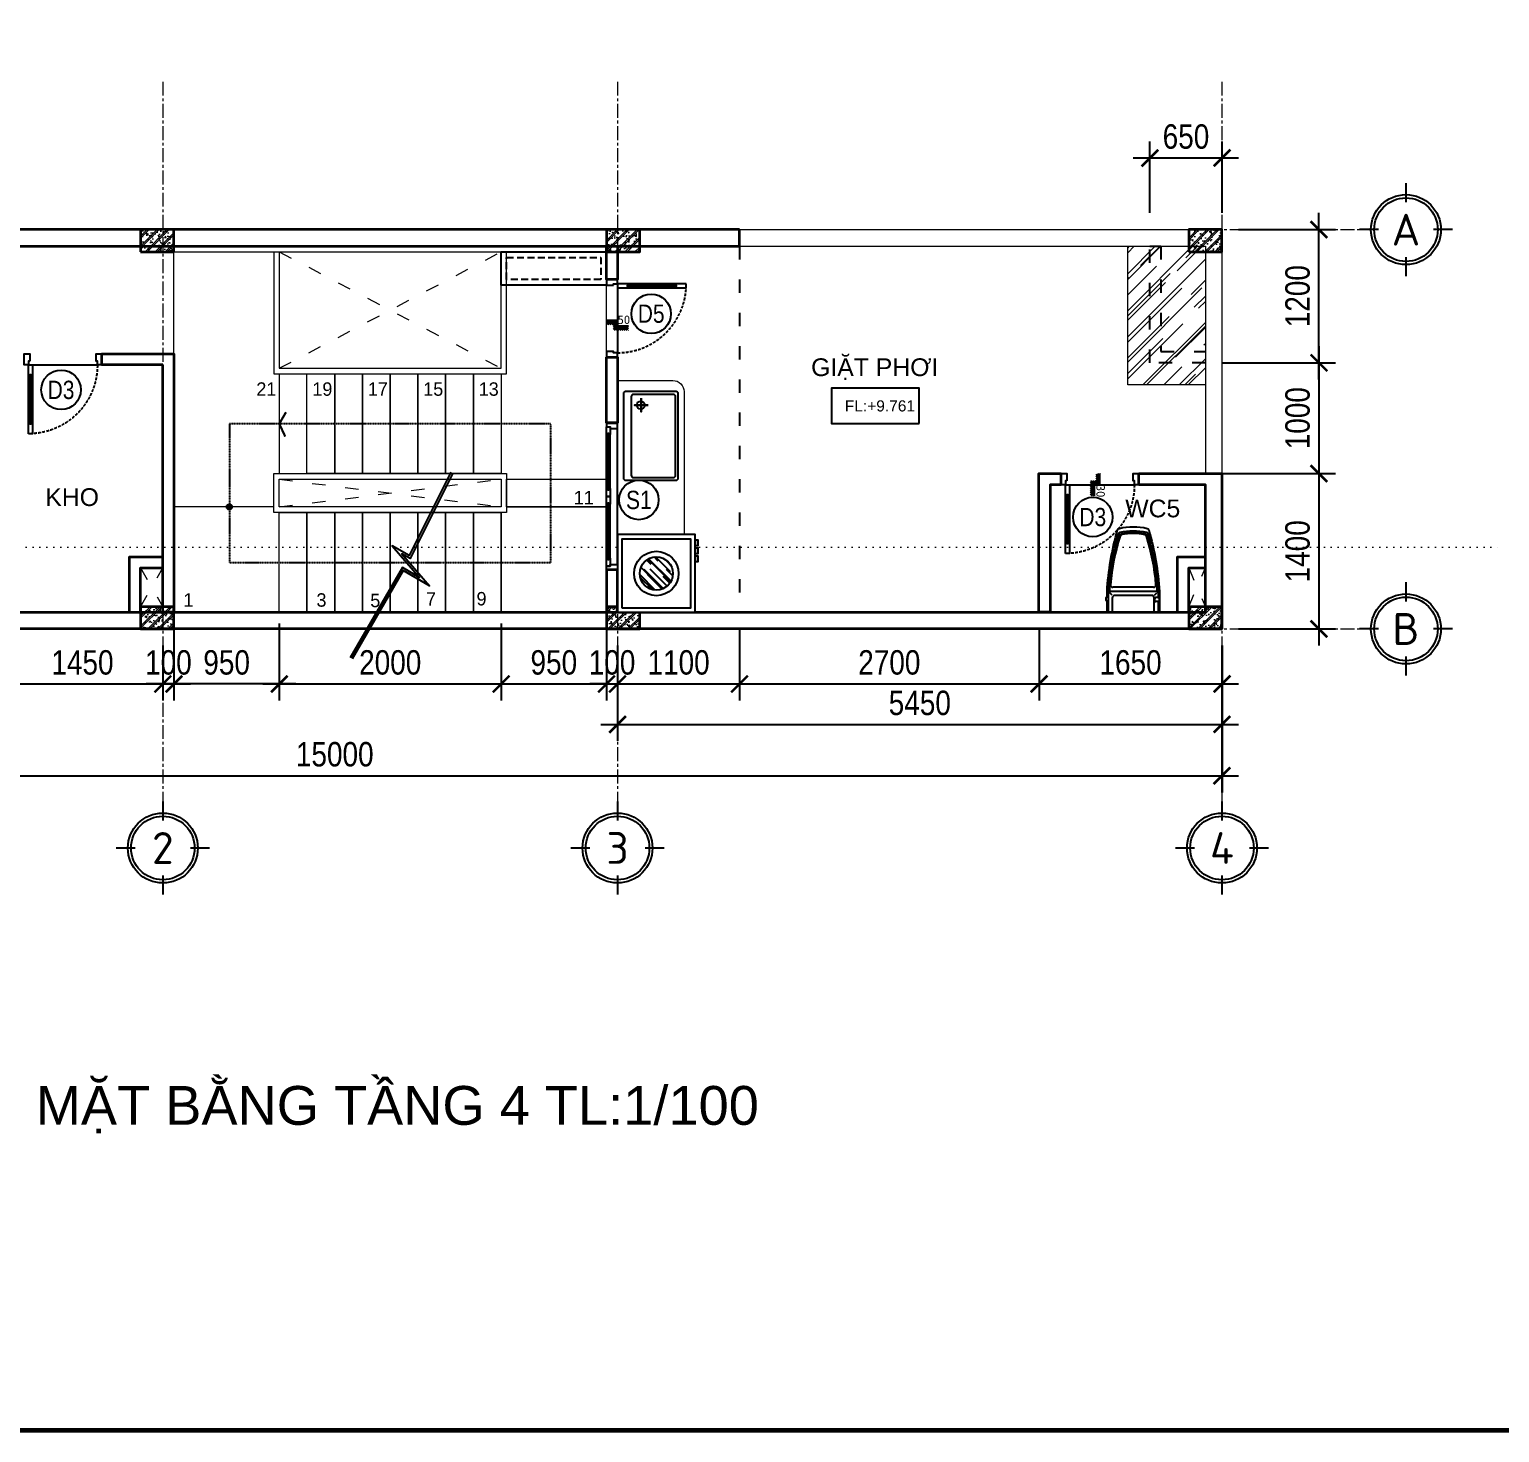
# Model space of a CAD drawing. Header units: inches. Extents: x 236662 to 497023, y -248575 to 81795.
# Drawn here: x 296492 to 309748, y -52909 to -40259 of the extents above; entities that cross this region are included whole.
import ezdxf
from ezdxf.enums import TextEntityAlignment as Align

# ---------------------------------------------------------------- set-up
doc = ezdxf.new("R2010")
doc.units = ezdxf.units.IN
doc.header["$LTSCALE"] = 10
doc.header["$MEASUREMENT"] = 0
doc.set_wipeout_variables(frame=1)
for name, pattern in [('ACAD_ISO03W100', [30, 12, -18]), ('CENTER', [2, 1.25, -0.25, 0.25, -0.25]), ('CENTER2', [1.125, 0.75, -0.125, 0.125, -0.125]), ('DASHED2', [0.375, 0.25, -0.125]), ('DOT2', [0.125, 0, -0.125]), ('HIDDEN', [0.375, 0.25, -0.125])]:
    doc.linetypes.add(name, pattern=pattern)
for name, color, linetype in [('01. HP_TEXT', 9, 'Continuous'), ('04. HP_CUA', 153, 'Continuous'), ('07. HP_KY HIEU', 43, 'Continuous'), ('08. HP_DIM', 118, 'Continuous'), ('10. HP_VAT DUNG 1', 144, 'Continuous'), ('12. HP_NET KHUAT', 25, 'ACAD_ISO03W100'), ('TEXT', 2, 'Continuous'), ('truc', 2, 'CENTER2')]:
    doc.layers.add(name, color=color, linetype=linetype)
for name, color, linetype, lineweight in [('02. HP_BE TONG', 1, 'Continuous', 35), ('03. HP_TUONG', 2, 'Continuous', 35), ('05. HP_TRUC', 251, 'CENTER', 5), ('06. HP_THAY 1', 134, 'Continuous', 15), ('06. HP_THAY 2', 147, 'Continuous', 13), ('09_HP_HATCH', 8, 'Continuous', 5), ('14. HP_OPENING', 250, 'ACAD_ISO03W100', 5), ('GHICHU', 7, 'Continuous', 9), ('N KHUAT', 8, 'Continuous', 5), ('net-025', 3, 'Continuous', 25)]:
    doc.layers.add(name, color=color, linetype=linetype, lineweight=lineweight)
doc.styles.add('AVO', font='VAVOB.TTF')
doc.styles.add('BAOANNOTE', font='arial.ttf', dxfattribs={"width": 0.8})
doc.styles.add('ISOCP50', font='isocpeur.ttf')
doc.styles.get("Standard").update_dxf_attribs({"font": 'arial.ttf'})
doc.styles.add('Tahoma', font='tahoma.ttf')
doc.styles.add('TEXT (none)', font='arial.ttf')
doc.styles.add('text2', font='VHELVCN.TTF')
doc.styles.add('TEXTS', font='VHELVCN.TTF')
doc.styles.add('TITLE', font='VHELVCN.TTF')
doc.dimstyles.new('AL-100', dxfattribs={"dimtxt": 220, "dimasz": 150, "dimexe": 150, "dimexo": 150, "dimgap": 80, "dimtad": 1, "dimdec": 0, "dimzin": 9, "dimtxsty": 'text2', "dimblk": 'ARCHTICK', "dimcen": 1, "dimdle": 150, "dimclrd": 256, "dimclre": 256, "dimclrt": 7, "dimadec": 0, "dimazin": 0, "dimtfac": 1, "dimtdec": 0, "dimtix": 1, "dimtmove": 2, "dimatfit": 3, "dimldrblk": 'ARCHTICK', "dimfxl": 1, "dimtolj": 1, "dimtzin": 0, "dimlwd": -1, "dimlwe": -1, "dimarcsym": 0})

# ---------------------------------------------------------------- blocks, each defined once
blk = doc.blocks.new('_ArchTick')
at = {"color": 0, "linetype": 'ByBlock', "const_width": 0.15}
blk.add_lwpolyline([(-0.5, -0.5), (0.5, 0.5)], dxfattribs=at)
blk = doc.blocks.new('*D129')
at = {"layer": '08. HP_DIM', "transparency": 16777216}
for p, q in [((301795, -45814), (301795, -46674)), ((307245, -45814), (307245, -46674)), ((301645, -46524), (307395, -46524))]:
    blk.add_line(p, q, dxfattribs=at)
at = {"layer": 'Defpoints', "color": 0, "transparency": 16777216}
for p in [(301795, -45664), (307245, -45664), (307245, -46524)]:
    blk.add_point(p, dxfattribs=at)
at = {"layer": '08. HP_DIM', "transparency": 16777216, "xscale": 150, "yscale": 150, "zscale": 150, "rotation": 180}
blk.add_blockref('_ArchTick', (301795, -46524), dxfattribs=at)
at = {"layer": '08. HP_DIM', "transparency": 16777216, "xscale": 150, "yscale": 150, "zscale": 150}
blk.add_blockref('_ArchTick', (307245, -46524), dxfattribs=at)
at = {"layer": '08. HP_DIM', "color": 7, "transparency": 16777216, "insert": (304520, -46332), "char_height": 220, "attachment_point": 5, "style": 'text2'}
blk.add_mtext('\\A1;5450', dxfattribs=at)
blk = doc.blocks.new('*D130')
at = {"layer": '08. HP_DIM', "transparency": 16777216}
for p, q in [((308119, -44114), (308119, -45814)), ((307395, -44264), (308269, -44264)), ((307395, -45664), (308269, -45664))]:
    blk.add_line(p, q, dxfattribs=at)
at = {"layer": 'Defpoints', "color": 0, "transparency": 16777216}
for p in [(307245, -44264), (307245, -45664), (308119, -45664)]:
    blk.add_point(p, dxfattribs=at)
at = {"layer": '08. HP_DIM', "transparency": 16777216, "xscale": 150, "yscale": 150, "zscale": 150}
for p, rotation in [((308119, -44264), 90), ((308119, -45664), 270)]:
    blk.add_blockref('_ArchTick', p, dxfattribs=dict(at, rotation=rotation))
at = {"layer": '08. HP_DIM', "color": 7, "transparency": 16777216, "insert": (307927, -44964), "char_height": 220, "attachment_point": 5, "rotation": 90, "style": 'text2'}
blk.add_mtext('\\A1;1400', dxfattribs=at)
blk = doc.blocks.new('*D132')
at = {"layer": '08. HP_DIM', "transparency": 16777216}
for p, q in [((292245, -45814), (292245, -47137)), ((307245, -45814), (307245, -47137)), ((292095, -46987), (307395, -46987))]:
    blk.add_line(p, q, dxfattribs=at)
at = {"layer": 'Defpoints', "color": 0, "transparency": 16777216}
for p in [(292245, -45664), (307245, -45664), (307245, -46987)]:
    blk.add_point(p, dxfattribs=at)
at = {"layer": '08. HP_DIM', "transparency": 16777216, "xscale": 150, "yscale": 150, "zscale": 150, "rotation": 180}
blk.add_blockref('_ArchTick', (292245, -46987), dxfattribs=at)
at = {"layer": '08. HP_DIM', "transparency": 16777216, "xscale": 150, "yscale": 150, "zscale": 150}
blk.add_blockref('_ArchTick', (307245, -46987), dxfattribs=at)
at = {"layer": '08. HP_DIM', "color": 7, "transparency": 16777216, "insert": (299245, -46795), "char_height": 220, "attachment_point": 5, "style": 'text2'}
blk.add_mtext('\\A1;15000', dxfattribs=at)
blk = doc.blocks.new('*D142')
at = {"layer": '08. HP_DIM', "transparency": 16777216}
for p, q in [((296245, -45664), (296245, -46310)), ((297695, -45814), (297695, -46310)), ((296095, -46160), (297845, -46160))]:
    blk.add_line(p, q, dxfattribs=at)
at = {"layer": 'Defpoints', "color": 0, "transparency": 16777216}
for p in [(296245, -45514), (297695, -45664), (297695, -46160)]:
    blk.add_point(p, dxfattribs=at)
at = {"layer": '08. HP_DIM', "transparency": 16777216, "xscale": 150, "yscale": 150, "zscale": 150, "rotation": 180}
blk.add_blockref('_ArchTick', (296245, -46160), dxfattribs=at)
at = {"layer": '08. HP_DIM', "transparency": 16777216, "xscale": 150, "yscale": 150, "zscale": 150}
blk.add_blockref('_ArchTick', (297695, -46160), dxfattribs=at)
at = {"layer": '08. HP_DIM', "color": 7, "transparency": 16777216, "insert": (296970, -45967), "char_height": 220, "attachment_point": 5, "style": 'text2'}
blk.add_mtext('\\A1;1450', dxfattribs=at)
blk = doc.blocks.new('*D143')
at = {"layer": '08. HP_DIM', "transparency": 16777216}
for p, q in [((297695, -45814), (297695, -46310)), ((297795, -45814), (297795, -46310)), ((297695, -46160), (297545, -46160)), ((297695, -46160), (297795, -46160)), ((297795, -46160), (297945, -46160))]:
    blk.add_line(p, q, dxfattribs=at)
at = {"layer": 'Defpoints', "color": 0, "transparency": 16777216}
for p in [(297695, -45664), (297795, -45664), (297795, -46160)]:
    blk.add_point(p, dxfattribs=at)
at = {"layer": '08. HP_DIM', "transparency": 16777216, "xscale": 150, "yscale": 150, "zscale": 150}
blk.add_blockref('_ArchTick', (297695, -46160), dxfattribs=at)
at = {"layer": '08. HP_DIM', "transparency": 16777216, "xscale": 150, "yscale": 150, "zscale": 150, "rotation": 180}
blk.add_blockref('_ArchTick', (297795, -46160), dxfattribs=at)
at = {"layer": '08. HP_DIM', "color": 7, "transparency": 16777216, "insert": (297745, -45967), "char_height": 220, "attachment_point": 5, "style": 'text2'}
blk.add_mtext('\\A1;100', dxfattribs=at)
blk = doc.blocks.new('*D144')
at = {"layer": '08. HP_DIM', "transparency": 16777216}
for p, q in [((302895, -45664), (302895, -46310)), ((301795, -45814), (301795, -46310)), ((301645, -46160), (303045, -46160))]:
    blk.add_line(p, q, dxfattribs=at)
at = {"layer": 'Defpoints', "color": 0, "transparency": 16777216}
for p in [(302895, -45514), (301795, -45664), (302895, -46160)]:
    blk.add_point(p, dxfattribs=at)
at = {"layer": '08. HP_DIM', "transparency": 16777216, "xscale": 150, "yscale": 150, "zscale": 150, "rotation": 180}
blk.add_blockref('_ArchTick', (301795, -46160), dxfattribs=at)
at = {"layer": '08. HP_DIM', "transparency": 16777216, "xscale": 150, "yscale": 150, "zscale": 150}
blk.add_blockref('_ArchTick', (302895, -46160), dxfattribs=at)
at = {"layer": '08. HP_DIM', "color": 7, "transparency": 16777216, "insert": (302345, -45967), "char_height": 220, "attachment_point": 5, "style": 'text2'}
blk.add_mtext('\\A1;1100', dxfattribs=at)
blk = doc.blocks.new('*D145')
at = {"layer": '08. HP_DIM', "transparency": 16777216}
for p, q in [((305595, -45664), (305595, -46310)), ((307245, -45814), (307245, -46310)), ((305445, -46160), (307395, -46160))]:
    blk.add_line(p, q, dxfattribs=at)
at = {"layer": 'Defpoints', "color": 0, "transparency": 16777216}
for p in [(305595, -45514), (307245, -45664), (307245, -46160)]:
    blk.add_point(p, dxfattribs=at)
at = {"layer": '08. HP_DIM', "transparency": 16777216, "xscale": 150, "yscale": 150, "zscale": 150, "rotation": 180}
blk.add_blockref('_ArchTick', (305595, -46160), dxfattribs=at)
at = {"layer": '08. HP_DIM', "transparency": 16777216, "xscale": 150, "yscale": 150, "zscale": 150}
blk.add_blockref('_ArchTick', (307245, -46160), dxfattribs=at)
at = {"layer": '08. HP_DIM', "color": 7, "transparency": 16777216, "insert": (306420, -45967), "char_height": 220, "attachment_point": 5, "style": 'text2'}
blk.add_mtext('\\A1;1650', dxfattribs=at)
blk = doc.blocks.new('*D131')
at = {"layer": '08. HP_DIM', "transparency": 16777216}
for p, q in [((308119, -43414), (308119, -41914)), ((307395, -42064), (308269, -42064)), ((307245, -43264), (308269, -43264))]:
    blk.add_line(p, q, dxfattribs=at)
at = {"layer": 'Defpoints', "color": 0, "transparency": 16777216}
for p in [(307245, -42064), (308119, -42064), (307095, -43264)]:
    blk.add_point(p, dxfattribs=at)
at = {"layer": '08. HP_DIM', "transparency": 16777216, "xscale": 150, "yscale": 150, "zscale": 150}
for p, rotation in [((308119, -42064), 90), ((308119, -43264), 270)]:
    blk.add_blockref('_ArchTick', p, dxfattribs=dict(at, rotation=rotation))
at = {"layer": '08. HP_DIM', "color": 7, "transparency": 16777216, "insert": (307927, -42664), "char_height": 220, "attachment_point": 5, "rotation": 90, "style": 'text2'}
blk.add_mtext('\\A1;1200', dxfattribs=at)
blk = doc.blocks.new('grid test1')
at = {"ltscale": 20}
for p, q in [((0, 440), (0, 260)), ((-260, 0), (-440, 0)), ((440, 0), (260, 0)), ((0, -260), (0, -440))]:
    blk.add_line(p, q, dxfattribs=at)
at = {"color": 251, "ltscale": 20, "true_color": 0x636466}
for radius in [330, 300]:
    blk.add_circle((0, 0), radius, dxfattribs=at)
at = {"layer": '01. HP_TEXT', "color": 2, "ltscale": 20, "true_color": 0xf1eb1f, "style": 'ISOCP50'}
blk.add_attdef('GRID', text='', height=300, dxfattribs=at).set_placement((-37, 0), align=Align.MIDDLE_CENTER)
blk = doc.blocks.new('zcsadsdasd3')
at = {"layer": '05. HP_TRUC', "ltscale": 10}
for p, q in [((-9550, 4933), (-9550, -1554)), ((-5450, 4933), (-5450, -1554)), ((0, 4933), (0, -1554)), ((-15930, 3600), (1239, 3600)), ((-15930, 0), (1239, 0))]:
    blk.add_line(p, q, dxfattribs=at)
at = {"layer": '07. HP_KY HIEU', "ltscale": 20}
ref = blk.add_blockref('grid test1', (1659, 3600), dxfattribs=dict(at, xscale=0.955500000156462, yscale=0.955500000156462, zscale=0.955500000156462))
ref.add_attrib('GRID', 'A', dxfattribs={"layer": 'TEXT', "ltscale": 20, "height": 287, "style": 'ISOCP50'}).set_placement((1659, 3600), align=Align.MIDDLE_CENTER)
ref = blk.add_blockref('grid test1', (1659, 0), dxfattribs=dict(at, xscale=0.955500000156462, yscale=0.955500000156462, zscale=0.955500000156462))
ref.add_attrib('GRID', 'B', dxfattribs={"layer": 'TEXT', "ltscale": 20, "height": 287, "style": 'ISOCP50'}).set_placement((1659, 0), align=Align.MIDDLE_CENTER)
ref = blk.add_blockref('grid test1', (-9550, -1975), dxfattribs=dict(at, xscale=0.955500000156462, yscale=0.955500000156462, zscale=0.955500000156462))
ref.add_attrib('GRID', '2', dxfattribs={"layer": 'TEXT', "ltscale": 20, "height": 287, "style": 'ISOCP50'}).set_placement((-9550, -1975), align=Align.MIDDLE_CENTER)
ref = blk.add_blockref('grid test1', (-5450, -1975), dxfattribs=dict(at, xscale=0.955500000156462, yscale=0.955500000156462, zscale=0.955500000156462))
ref.add_attrib('GRID', '3', dxfattribs={"layer": 'TEXT', "ltscale": 20, "height": 287, "style": 'ISOCP50'}).set_placement((-5450, -1975), align=Align.MIDDLE_CENTER)
ref = blk.add_blockref('grid test1', (0, -1975), dxfattribs=dict(at, xscale=0.955500000156462, yscale=0.955500000156462, zscale=0.955500000156462))
ref.add_attrib('GRID', '4', dxfattribs={"layer": 'TEXT', "ltscale": 20, "height": 287, "style": 'ISOCP50'}).set_placement((0, -1975), align=Align.MIDDLE_CENTER)
blk = doc.blocks.new('*D146')
at = {"layer": '08. HP_DIM', "transparency": 16777216}
for p, q in [((298745, -45614), (298745, -46310)), ((300745, -45614), (300745, -46310)), ((298595, -46160), (300895, -46160))]:
    blk.add_line(p, q, dxfattribs=at)
at = {"layer": 'Defpoints', "color": 0, "transparency": 16777216}
for p in [(298745, -45464), (300745, -45464), (300745, -46160)]:
    blk.add_point(p, dxfattribs=at)
at = {"layer": '08. HP_DIM', "transparency": 16777216, "xscale": 150, "yscale": 150, "zscale": 150, "rotation": 180}
blk.add_blockref('_ArchTick', (298745, -46160), dxfattribs=at)
at = {"layer": '08. HP_DIM', "transparency": 16777216, "xscale": 150, "yscale": 150, "zscale": 150}
blk.add_blockref('_ArchTick', (300745, -46160), dxfattribs=at)
at = {"layer": '08. HP_DIM', "color": 7, "transparency": 16777216, "insert": (299745, -45967), "char_height": 220, "attachment_point": 5, "style": 'text2'}
blk.add_mtext('\\A1;2000', dxfattribs=at)
blk = doc.blocks.new('*D147')
at = {"layer": '08. HP_DIM', "transparency": 16777216}
for p, q in [((301695, -45814), (301695, -46310)), ((301795, -45814), (301795, -46310)), ((301695, -46160), (301545, -46160)), ((301695, -46160), (301795, -46160)), ((301795, -46160), (301945, -46160))]:
    blk.add_line(p, q, dxfattribs=at)
at = {"layer": 'Defpoints', "color": 0, "transparency": 16777216}
for p in [(301695, -45664), (301795, -45664), (301795, -46160)]:
    blk.add_point(p, dxfattribs=at)
at = {"layer": '08. HP_DIM', "transparency": 16777216, "xscale": 150, "yscale": 150, "zscale": 150}
blk.add_blockref('_ArchTick', (301695, -46160), dxfattribs=at)
at = {"layer": '08. HP_DIM', "transparency": 16777216, "xscale": 150, "yscale": 150, "zscale": 150, "rotation": 180}
blk.add_blockref('_ArchTick', (301795, -46160), dxfattribs=at)
at = {"layer": '08. HP_DIM', "color": 7, "transparency": 16777216, "insert": (301745, -45967), "char_height": 220, "attachment_point": 5, "style": 'text2'}
blk.add_mtext('\\A1;100', dxfattribs=at)
blk = doc.blocks.new('*D149')
at = {"layer": '08. HP_DIM', "transparency": 16777216}
for p, q in [((308119, -43114), (308119, -44414)), ((307245, -43264), (308269, -43264)), ((307245, -44264), (308269, -44264))]:
    blk.add_line(p, q, dxfattribs=at)
at = {"layer": 'Defpoints', "color": 0, "transparency": 16777216}
for p in [(307095, -43264), (307095, -44264), (308119, -44264)]:
    blk.add_point(p, dxfattribs=at)
at = {"layer": '08. HP_DIM', "transparency": 16777216, "xscale": 150, "yscale": 150, "zscale": 150}
for p, rotation in [((308119, -43264), 90), ((308119, -44264), 270)]:
    blk.add_blockref('_ArchTick', p, dxfattribs=dict(at, rotation=rotation))
at = {"layer": '08. HP_DIM', "color": 7, "transparency": 16777216, "insert": (307927, -43764), "char_height": 220, "attachment_point": 5, "rotation": 90, "style": 'text2'}
blk.add_mtext('\\A1;1000', dxfattribs=at)
blk = doc.blocks.new('*D150')
at = {"layer": '08. HP_DIM', "transparency": 16777216}
for p, q in [((306595, -41914), (306595, -41268)), ((307245, -41914), (307245, -41268)), ((306445, -41418), (307395, -41418))]:
    blk.add_line(p, q, dxfattribs=at)
at = {"layer": 'Defpoints', "color": 0, "transparency": 16777216}
for p in [(307245, -41418), (306595, -42064), (307245, -42064)]:
    blk.add_point(p, dxfattribs=at)
at = {"layer": '08. HP_DIM', "transparency": 16777216, "xscale": 150, "yscale": 150, "zscale": 150, "rotation": 180}
blk.add_blockref('_ArchTick', (306595, -41418), dxfattribs=at)
at = {"layer": '08. HP_DIM', "transparency": 16777216, "xscale": 150, "yscale": 150, "zscale": 150}
blk.add_blockref('_ArchTick', (307245, -41418), dxfattribs=at)
at = {"layer": '08. HP_DIM', "color": 7, "transparency": 16777216, "insert": (306920, -41226), "char_height": 220, "attachment_point": 5, "style": 'text2'}
blk.add_mtext('\\A1;650', dxfattribs=at)
blk = doc.blocks.new('KHUNG TEN A-3')
at = {"layer": '02. HP_BE TONG', "color": 1, "const_width": 0.5}
blk.add_lwpolyline([(15, 5), (415, 5), (415, 292), (15, 292)], close=True, dxfattribs=at)
blk = doc.blocks.new('*D300')
at = {"layer": '08. HP_DIM', "transparency": 16777216}
for p, q in [((297795, -45614), (297795, -46310)), ((298745, -45614), (298745, -46310)), ((298895, -46160), (297645, -46160))]:
    blk.add_line(p, q, dxfattribs=at)
at = {"layer": 'Defpoints', "color": 0, "transparency": 16777216}
for p in [(297795, -45464), (298745, -45464), (297795, -46160)]:
    blk.add_point(p, dxfattribs=at)
at = {"layer": '08. HP_DIM', "transparency": 16777216, "xscale": 150, "yscale": 150, "zscale": 150, "rotation": 180}
blk.add_blockref('_ArchTick', (297795, -46160), dxfattribs=at)
at = {"layer": '08. HP_DIM', "transparency": 16777216, "xscale": 150, "yscale": 150, "zscale": 150}
blk.add_blockref('_ArchTick', (298745, -46160), dxfattribs=at)
at = {"layer": '08. HP_DIM', "color": 7, "transparency": 16777216, "insert": (298270, -45967), "char_height": 220, "attachment_point": 5, "style": 'text2'}
blk.add_mtext('\\A1;950', dxfattribs=at)
blk = doc.blocks.new('*D301')
at = {"layer": '08. HP_DIM', "transparency": 16777216}
for p, q in [((300745, -45614), (300745, -46310)), ((301695, -45639), (301695, -46310)), ((300595, -46160), (301845, -46160))]:
    blk.add_line(p, q, dxfattribs=at)
at = {"layer": 'Defpoints', "color": 0, "transparency": 16777216}
for p in [(300745, -45464), (301695, -45489), (301695, -46160)]:
    blk.add_point(p, dxfattribs=at)
at = {"layer": '08. HP_DIM', "transparency": 16777216, "xscale": 150, "yscale": 150, "zscale": 150, "rotation": 180}
blk.add_blockref('_ArchTick', (300745, -46160), dxfattribs=at)
at = {"layer": '08. HP_DIM', "transparency": 16777216, "xscale": 150, "yscale": 150, "zscale": 150}
blk.add_blockref('_ArchTick', (301695, -46160), dxfattribs=at)
at = {"layer": '08. HP_DIM', "color": 7, "transparency": 16777216, "insert": (301220, -45967), "char_height": 220, "attachment_point": 5, "style": 'text2'}
blk.add_mtext('\\A1;950', dxfattribs=at)
blk = doc.blocks.new('*D302')
at = {"layer": '08. HP_DIM', "transparency": 16777216}
for p, q in [((302895, -45664), (302895, -46310)), ((305595, -45664), (305595, -46310)), ((302745, -46160), (305745, -46160))]:
    blk.add_line(p, q, dxfattribs=at)
at = {"layer": 'Defpoints', "color": 0, "transparency": 16777216}
for p in [(302895, -45514), (305595, -45514), (305595, -46160)]:
    blk.add_point(p, dxfattribs=at)
at = {"layer": '08. HP_DIM', "transparency": 16777216, "xscale": 150, "yscale": 150, "zscale": 150, "rotation": 180}
blk.add_blockref('_ArchTick', (302895, -46160), dxfattribs=at)
at = {"layer": '08. HP_DIM', "transparency": 16777216, "xscale": 150, "yscale": 150, "zscale": 150}
blk.add_blockref('_ArchTick', (305595, -46160), dxfattribs=at)
at = {"layer": '08. HP_DIM', "color": 7, "transparency": 16777216, "insert": (304245, -45967), "char_height": 220, "attachment_point": 5, "style": 'text2'}
blk.add_mtext('\\A1;2700', dxfattribs=at)
blk = doc.blocks.new('ádasdzz')
at = {"layer": 'truc', "color": 2, "linetype": 'DOT2', "lineweight": 5, "ltscale": 50}
blk.add_lwpolyline([(450, -644), (6834, -644), (6834, -2300), (21310, -2300)], dxfattribs=at)
blk = doc.blocks.new('Level mark - Plan 2')
blk.add_lwpolyline([(12.53, 0.4), (12.53, 3.6), (4.64, 3.6), (4.64, 0.4)], close=True)
at = {"style": 'BAOANNOTE', "flags": 8}
blk.add_attdef('FL%%P0.000', text='', height=2, dxfattribs=at).set_placement((9, 2), align=Align.MIDDLE_CENTER)
blk = doc.blocks.new('*D1333')
at = {"layer": '08. HP_DIM', "transparency": 16777216}
for p, q in [((-15000, -3750), (-15000, -5073)), ((0, -3750), (0, -5073)), ((-15150, -4923), (150, -4923))]:
    blk.add_line(p, q, dxfattribs=at)
at = {"layer": 'Defpoints', "color": 0, "transparency": 16777216}
for p in [(-15000, -3600), (0, -3600), (0, -4923)]:
    blk.add_point(p, dxfattribs=at)
at = {"layer": '08. HP_DIM', "transparency": 16777216, "xscale": 150, "yscale": 150, "zscale": 150, "rotation": 180}
blk.add_blockref('_ArchTick', (-15000, -4923), dxfattribs=at)
at = {"layer": '08. HP_DIM', "transparency": 16777216, "xscale": 150, "yscale": 150, "zscale": 150}
blk.add_blockref('_ArchTick', (0, -4923), dxfattribs=at)
at = {"layer": '08. HP_DIM', "color": 7, "transparency": 16777216, "insert": (-8000, -4731), "char_height": 220, "attachment_point": 5, "style": 'text2'}
blk.add_mtext('\\A1;15000', dxfattribs=at)
blk = doc.blocks.new('COT')
at = {"layer": '09_HP_HATCH'}
h = blk.add_hatch(dxfattribs=at)
h.set_pattern_fill('CHAU-01', color=256, scale=15, pattern_type=2)
h.set_pattern_definition([(50, (-55276.965, -37444.2), (107.58903, -9.41282), [11.25, -123.75]), (355, (-55276.97, -37444.2), (-20.8127, 112.82882), [9, -99]), (100.4514, (-55268, -37444.99), (86.7764, 103.41593), [9.56103, -105.17132]), (46.1842, (-55276.97, -37414.2), (160.08616, -24.82785), [16.875, -185.625]), (96.6356, (-55263.62, -37416.27), (140.1994, 146.11768), [14.34154, -157.75695]), (351.1842, (-55276.97, -37414.2), (140.1993, 146.1178), [13.5, -148.5]), (21, (-55261.965, -37421.7), (89.53606, -60.39283), [11.25, -123.75]), (326, (-55261.97, -37421.7), (36.4973, 108.7725), [9, -99]), (71.4514, (-55254.5, -37426.73), (126.0334, 48.37957), [9.56103, -105.17132]), (37.5, (-55276.965, -37444.2), (1.823978, 49.934078), [0, -97.8, 0, -100.5, 0, -99.375]), (7.5, (-55276.965, -37444.2), (39.46043, 59.161757), [0, -57.3, 0, -95.55, 0, -37.875]), (327.5, (-55310.415, -37444.2), (80.073365, -3.38323), [0, -37.5, 0, -117, 0, -155.25]), (317.5, (-55325.415, -37444.2), (87.477925, 15.01575), [0, -48.75, 0, -77.7, 0, -110.25]), (45, (-55276.965, -37444.2), (-45.07806, 45.07806), []), (45, (-55276.965, -37425.827), (-45.07806, 45.07806), [])])
h.paths.add_polyline_path([(0, -200), (300, -200), (300, 0), (0, 0)])
at = {"layer": '02. HP_BE TONG'}
blk.add_lwpolyline([(0, -200), (300, -200), (300, 0), (0, 0)], close=True, dxfattribs=at)
blk = doc.blocks.new('ádasdwdczxzc')
at = {"layer": '03. HP_TUONG'}
for p in [(-15000, 3600), (-9750, 3600), (-5550, 3600), (-300, 3600), (-15000, 200), (-9750, 200), (-5550, 200), (-300, 200)]:
    blk.add_blockref('COT', p, dxfattribs=at)
blk = doc.blocks.new('Step Symbol - Metric')
h = blk.add_hatch()
h.set_pattern_fill('_USER', color=0, angle=45, style=0, pattern_type=0)
h.set_pattern_definition([(45, (0, 4), (-0.70711, 0.70711), [])])
h.paths.add_polyline_path([(8, 0), (8, -3), (-3, -3), (-3, 1), (-8, 1), (-8, 4), (0, 4), (0, 0)])
at = {"color": 0}
blk.add_lwpolyline([(8, 0), (0, 0), (0, 4), (-8, 4)], dxfattribs=at)
blk.add_attdef('Step', (2, 2), '', height=3, dxfattribs=at)
blk = doc.blocks.new('*U1315')
for p, q in [((50, 0), (1275, 0)), ((105, 100), (592.5, 100)), ((105, 65), (592.5, 65)), ((732.5, 100), (1220, 100)), ((732.5, 65), (1220, 65))]:
    blk.add_line(p, q)
for points in [[(50, 65), (50, 0), (0, 0), (0, 100), (35, 100), (35, 65)], [(95, 78.5), (105, 78.5), (105, 65), (35, 65), (35, 100), (105, 100), (105, 86.5), (95, 86.5)], [(662.5, 65), (592.5, 65), (592.5, 78.5), (602.5, 78.5), (602.5, 86.5), (592.5, 86.5), (592.5, 100), (662.5, 100)], [(722.5, 78.5), (732.5, 78.5), (732.5, 65), (662.5, 65), (662.5, 100), (732.5, 100), (732.5, 86.5), (722.5, 86.5)], [(1290, 65), (1220, 65), (1220, 78.5), (1230, 78.5), (1230, 86.5), (1220, 86.5), (1220, 100), (1290, 100)], [(1275, 65), (1275, 0), (1325, 0), (1325, 100), (1290, 100), (1290, 65)]]:
    blk.add_lwpolyline(points, close=True)
at = {"color": 8}
for points in [[(95, 86.5), (95, 78.5), (602.5, 78.5), (602.5, 86.5)], [(722.5, 86.5), (722.5, 78.5), (1230, 78.5), (1230, 86.5)]]:
    blk.add_lwpolyline(points, close=True, dxfattribs=at)
blk = doc.blocks.new('FDGGDFGDFGDFGFD')
at = {"color": 252}
for p, q in [((-215, 175), (-215, -175)), ((-180, 205), (-180, -205)), ((-147, 182), (-166, 201)), ((-145, 161), (-145, -161)), ((-127, 213), (-127, 194)), ((0, 179), (-127, 179)), ((-100, 186), (-119, 186)), ((-92, 213), (-92, 194)), ((-147, -182), (-166, -201)), ((0, -179), (-127, -179))]:
    blk.add_line(p, q, dxfattribs=at)
blk.add_lwpolyline([(-100, 221, -0.381966), (-92, 214), (-9, 214, -0.414214), (0, 205), (0, -205, -0.414214), (-9, -214), (-171, -214, -0.056436), (-673, -128, -0.271858), (-687, -113, -0.114547), (-687, 113, -0.271578), (-673, 128, -0.056423), (-171, 214), (-127, 214, -0.381966), (-119, 221)], format="xyb", close=True, dxfattribs=at)
blk.add_lwpolyline([(-237, 195), (-237, 195)], close=True, dxfattribs=at)
for centre, radius, start, end in [((-85, -1684), 1892, 92.8743, 107.6554), ((-85, -1684), 1885, 94.6245, 107.5277), ((-235, 175), 20.3, 0, 94.6246), ((-171, 205), 9, 90, 180), ((-127, 161), 18, 90, 180), ((-119, 194), 8.1, 180, 270), ((-100, 194), 8.1, 270, 0), ((-201, 0), 483, 167.5059, 192.4941), ((-196, -1), 481, 168.1005, 191.7373), ((-653, 100), 20.3, 107.6554, 167.5059), ((-647, 94), 20.3, 107.5277, 168.1005), ((-653, -100), 20.3, 192.4941, 252.3446), ((-647, -94), 20.3, 191.7373, 252.464), ((-85, 1684), 1892, 252.3446, 267.1257), ((-85, 1684), 1885, 252.464, 265.3754), ((-235, -175), 20.3, 265.3754, 0), ((-171, -205), 9, 180, 270), ((-127, -161), 18, 180, 270)]:
    blk.add_arc(centre, radius, start, end, dxfattribs=at)
blk = doc.blocks.new('xi bet')
blk.add_lwpolyline([(-4710337, 6048010), (-4710167, 6048010, 0.414214), (-4710158, 6048019), (-4710158, 6048449, 0.414214), (-4710167, 6048459), (-4710255, 6048459, 0.381966), (-4710263, 6048466), (-4710283, 6048466, 0.381966), (-4710291, 6048459), (-4710337, 6048459, 0.056423), (-4710864, 6048369, 0.271578), (-4710879, 6048353, 0.114547), (-4710879, 6048115, 0.271858), (-4710865, 6048100, 0.056436)], format="xyb", close=True)
at = {"linetype": 'Continuous', "xscale": -1, "rotation": 180}
blk.add_blockref('FDGGDFGDFGDFGFD', (-4710158, 6048234), dxfattribs=at)
blk = doc.blocks.new('MB may giat')
at = {"linetype": 'ByBlock'}
blk.add_wipeout([(-700, 0), (-700, -700), (0, -700), (0, 0)], dxfattribs=at)
h = blk.add_hatch(dxfattribs=at)
h.set_pattern_fill('AR-RROOF', color=256, scale=3, angle=45, style=0)
h.set_pattern_definition([(45, (-17593.72, -20718.18), (64.65784, 172.42092), [1143, -152.4, 381, -76.2]), (45, (-17549, -20619.58), (-125.54398, 17.7809), [228.6, -25.146, 457.2, -57.15]), (45, (-17612.576, -20645.44), (244.08336, 316.28462), [609.6, -106.68, 304.8, -76.2])])
h.paths.add_polyline_path([(-200, -350, -1), (-500, -350, -1)])
for points in [[(-700, 0), (-700, -700), (0, -700), (0, 0)], [(-660, -40), (-660, -660), (-40, -660), (-40, -40)], [(-242, -700), (-242, -726), (-195, -726), (-195, -700)], [(-170, -700), (-170, -726), (-122, -726), (-122, -700)], [(-97, -700), (-97, -726), (-50, -726), (-50, -700)]]:
    blk.add_lwpolyline(points, close=True, dxfattribs=at)
for radius in [200, 150]:
    blk.add_circle((-350, -350), radius, dxfattribs=at)
blk = doc.blocks.new('ÁDASD')
for points in [[(0, 380, 0.414214), (-20, 400), (-475, 400, 0.414214), (-495, 380), (-495, -380, 0.414214), (-475, -400), (-20, -400, 0.414214), (0, -380)], [(-90, 375), (-450, 375, 0.414214), (-470, 355), (-470, -355, 0.414214), (-450, -375), (-90, -375, 0.414214), (-70, -355), (-70, 355, 0.414214)]]:
    blk.add_lwpolyline(points, format="xyb", close=True)
for points in [[(-160, -340), (-160, -217)], [(-222, -278), (-99, -278)]]:
    blk.add_lwpolyline(points, close=True)
blk.add_circle((-156, -278), 36.1)
blk = doc.blocks.new('NOITHAT TANG 4')
at = {"layer": '10. HP_VAT DUNG 1'}
for points in [[(-6500, 3100), (-6500, 3100), (-6500, 3400), (-5550, 3400), (-5550, 3100), (-6450, 3100)], [(-6500, 3100), (-6500, 3100), (-6500, 3400), (-5550, 3400), (-5550, 3100), (-6500, 3100)]]:
    blk.add_lwpolyline(points, dxfattribs=at)
at = {"layer": '10. HP_VAT DUNG 1', "linetype": 'DASHED2', "ltscale": 25}
blk.add_lwpolyline([(-6450, 3350), (-5600, 3350), (-5600, 3150), (-6450, 3150)], close=True, dxfattribs=at)
blk.add_lwpolyline([(-6450, 3350), (-5600, 3350), (-5600, 3150), (-6450, 3150)], close=True, dxfattribs=at)
at = {"layer": '10. HP_VAT DUNG 1'}
for name, p, rotation in [('ÁDASD', (-5397, 1740), 180), ('MB may giat', (-5450, 850), 90)]:
    blk.add_blockref(name, p, dxfattribs=dict(at, rotation=rotation))
at = {"layer": '10. HP_VAT DUNG 1', "extrusion": (0, 0, -1), "xscale": 1.049999999813735, "yscale": 1.049999999813735, "zscale": -1.049999999813735, "rotation": 270}
blk.add_blockref('xi bet', (-6349846, -4945516), dxfattribs=at)
at = {"layer": '06. HP_THAY 1'}
blk.add_lwpolyline([(-5450, 2240), (-4950, 2240, -0.414214), (-4850, 2140), (-4850, 850), (-5450, 850)], format="xyb", close=True, dxfattribs=at)
blk = doc.blocks.new('*U33')
at = {"ltscale": 100}
for p, q in [((40, 620), (40, 200)), ((75, 200), (75, 620))]:
    blk.add_line(p, q, dxfattribs=at)
at = {"color": 8, "ltscale": 100}
blk.add_line((40, 100), (660, 100), dxfattribs=at)
at = {"ltscale": 100}
for points in [[(40, 720), (40, 620), (52, 620), (52, 630), (62, 630), (62, 620), (75, 620), (75, 720)], [(62, 200), (62, 190), (52, 190), (52, 200), (40, 200), (40, 100), (75, 100), (75, 200)], [(50, 65), (40, 65), (40, 100), (0, 100), (0, 0), (50, 0)], [(700, 100), (660, 100), (660, 65), (650, 65), (650, 0), (700, 0)]]:
    blk.add_lwpolyline(points, close=True, dxfattribs=at)
at = {"color": 8, "ltscale": 100}
blk.add_lwpolyline([(62, 630), (52, 630), (52, 190), (62, 190)], close=True, dxfattribs=at)
at = {"color": 8, "linetype": 'HIDDEN', "ltscale": 10}
blk.add_arc((40, 100), 620, 360, 90, dxfattribs=at)
blk = doc.blocks.new('*U163')
at = {"ltscale": 100}
for p, q in [((40, 620), (40, 200)), ((75, 200), (75, 620))]:
    blk.add_line(p, q, dxfattribs=at)
at = {"color": 8, "ltscale": 100}
blk.add_line((40, 100), (660, 100), dxfattribs=at)
at = {"ltscale": 100}
for points in [[(40, 720), (40, 620), (52, 620), (52, 630), (62, 630), (62, 620), (75, 620), (75, 720)], [(62, 200), (62, 190), (52, 190), (52, 200), (40, 200), (40, 100), (75, 100), (75, 200)], [(50, 65), (40, 65), (40, 100), (0, 100), (0, 0), (50, 0)], [(700, 100), (660, 100), (660, 65), (650, 65), (650, 0), (700, 0)]]:
    blk.add_lwpolyline(points, close=True, dxfattribs=at)
at = {"color": 8, "ltscale": 100}
blk.add_lwpolyline([(62, 630), (52, 630), (52, 190), (62, 190)], close=True, dxfattribs=at)
at = {"color": 8, "linetype": 'HIDDEN', "ltscale": 10}
blk.add_arc((40, 100), 620, 360, 90, dxfattribs=at)
blk = doc.blocks.new('*U1324')
at = {"ltscale": 100}
for p, q in [((428, 424), (127, 598)), ((144, 628), (445, 454)), ((2126, 628), (1825, 454)), ((1842, 424), (2143, 598)), ((428, 324), (127, 150)), ((144, 120), (445, 293)), ((2126, 120), (1825, 293)), ((1842, 324), (2143, 150))]:
    blk.add_line(p, q, dxfattribs=at)
at = {"color": 8, "ltscale": 100}
blk.add_line((40, 100), (2230, 100), dxfattribs=at)
at = {"ltscale": 100}
for points in [[(138, 617), (129, 622), (124, 613), (133, 608), (127, 598), (40, 648), (57, 678), (144, 628)], [(2132, 617), (2141, 622), (2146, 613), (2137, 608), (2143, 598), (2230, 648), (2212, 678), (2126, 628)], [(514, 374), (428, 424), (434, 435), (442, 430), (447, 438), (439, 443), (445, 454), (532, 404)], [(1756, 374), (1842, 424), (1836, 435), (1828, 430), (1823, 438), (1831, 443), (1825, 454), (1738, 404)], [(514, 374), (428, 324), (434, 313), (442, 318), (447, 309), (439, 304), (445, 293), (532, 343)], [(1756, 374), (1842, 324), (1836, 313), (1828, 318), (1823, 309), (1831, 304), (1825, 293), (1738, 343)], [(138, 131), (129, 126), (124, 134), (133, 139), (127, 150), (40, 100), (57, 70), (144, 120)], [(2132, 131), (2141, 126), (2146, 134), (2137, 139), (2143, 150), (2230, 100), (2212, 70), (2126, 120)], [(50, 65), (40, 65), (40, 100), (0, 100), (0, 0), (50, 0)], [(2220, 65), (2230, 65), (2230, 100), (2270, 100), (2270, 0), (2220, 0)]]:
    blk.add_lwpolyline(points, close=True, dxfattribs=at)
at = {"color": 8, "ltscale": 100}
for points in [[(447, 438), (442, 430), (124, 613), (129, 622)], [(1823, 438), (1828, 430), (2146, 613), (2141, 622)], [(447, 309), (442, 318), (124, 134), (129, 126)], [(1823, 309), (1828, 318), (2146, 134), (2141, 126)]]:
    blk.add_lwpolyline(points, close=True, dxfattribs=at)
at = {"color": 8, "linetype": 'HIDDEN', "ltscale": 10}
for centre, start, end in [((40, 100), 0, 30), ((2230, 100), 150, 180)]:
    blk.add_arc(centre, 547, start, end, dxfattribs=at)
blk.add_arc((542, 390), 580, 210, 213.4596)
blk = doc.blocks.new('CUA TANG 4')
at = {"layer": '04. HP_CUA'}
for name, p, rotation in [('*U163', (9450, -450), 270), ('*U1324', (1700, -2935), 90)]:
    blk.add_blockref(name, p, dxfattribs=dict(at, rotation=rotation))
at = {"layer": '04. HP_CUA', "xscale": -1, "rotation": 180}
for p in [(4200, -1120), (13550, -2200)]:
    blk.add_blockref('*U33', p, dxfattribs=at)
blk = doc.blocks.new('KH-CUA')
at = {"ltscale": 50}
blk.add_circle((0, 0), 162, dxfattribs=at)
at = {"layer": 'TEXT', "ltscale": 50, "style": 'TEXTS'}
for tag, p, height in [('Ñ', (-91, -61), 150), ('1', (33, -101), 80)]:
    blk.add_attdef(tag, p, '', height=height, dxfattribs=at)
blk = doc.blocks.new('mb tang 4')
at = {"layer": '07. HP_KY HIEU'}
h = blk.add_hatch(color=256, dxfattribs=at)
h.dxf.hatch_style = 1
edge = h.paths.add_edge_path()
edge.add_arc((-8950, -2500), 25, 0, 360)
at = {"layer": '09_HP_HATCH'}
h = blk.add_hatch(dxfattribs=at)
h.set_pattern_fill('AR-RROOF', color=256, scale=200, angle=45)
h.set_pattern_definition([(45, (-119701.9, -32749.67), (169.70563, 452.54834), [3000, -400, 1000, -200]), (45, (-119584.52, -32490.87), (-329.51176, 46.66905), [600, -66, 1200, -150]), (45, (-119751.4, -32558.75), (640.63874, 830.14336), [1600, -280, 800, -200])])
h.paths.add_polyline_path([(-150, -150), (-150, -1400), (-850, -1400), (-850, -150)])
at = {"layer": '03. HP_TUONG'}
for p, q in [((-5550, -1742.5), (-5450, -1742.5)), ((-1450, -2300), (-1450, -2200)), ((-750, -2300), (-750, -2200))]:
    blk.add_line(p, q, dxfattribs=at)
for points in [[(-4350, 0), (-15000, 0), (-15000, -1000), (-14900, -1000), (-14900, -150), (-4350, -150)], [(-5550, -150), (-5450, -150), (-5450, -450), (-5550, -450)], [(-5550, -1150), (-5450, -1150), (-5450, -1742.5), (-5550, -1742.5)]]:
    blk.add_lwpolyline(points, close=True, dxfattribs=at)
for points in [[(-9550, -1220), (-10100, -1220), (-10100, -1120), (-9450, -1120), (-9450, -3450), (-9550, -3450), (-9550, -1220)], [(-750, -2200), (0, -2200), (0, -3600), (-15000, -3600), (-15000, -3450), (-14850, -3450), (-14850, -3450), (-150, -3450), (-150, -2300), (-750, -2300)], [(-1550, -2300), (-1550, -2300), (-1550, -2300), (-1550, -3450), (-1650, -3450), (-1650, -2200), (-1450, -2200)], [(-1450, -2300), (-1550, -2300)], [(-9850, -3450), (-9850, -2950), (-9550, -2950)], [(-400, -3450), (-400, -2950), (-150, -2950)], [(-9750, -3450), (-9750, -3050), (-9550, -3050)], [(-5550, -3067.5), (-5550, -3450), (-5450, -3450), (-5450, -3067.5), (-5550, -3067.5)], [(-300, -3450), (-300, -3050), (-150, -3050)]]:
    blk.add_lwpolyline(points, dxfattribs=at)
at = {"layer": '06. HP_THAY 1'}
for p, q in [((-8500, -200), (-8500, -1250)), ((-6500, -1250), (-6500, -200)), ((-8500, -1250), (-6500, -1250))]:
    blk.add_line(p, q, dxfattribs=at)
for points in [[(-4350, 0), (0, 0), (0, -2200)], [(-8550, -200), (-8550, -1300), (-6450, -1300), (-6450, -200)], [(-4350, -150), (-150, -150), (-150, -2200)]]:
    blk.add_lwpolyline(points, dxfattribs=at)
for points in [[(-9450, -200), (-5550, -200), (-5550, -150), (-9450, -150)], [(-5550, -1742.5), (-5450, -1742.5), (-5450, -3067.5), (-5550, -3067.5)], [(-6450, -2200), (-6450, -2550), (-8550, -2550), (-8550, -2200)], [(-8500, -2250), (-6500, -2250), (-6500, -2500), (-8500, -2500)]]:
    blk.add_lwpolyline(points, close=True, dxfattribs=at)
at = {"layer": '06. HP_THAY 2'}
for p, q in [((-9450, -1120), (-9450, -150)), ((-8500, -1300), (-8500, -2200)), ((-750, -2300), (-1450, -2300))]:
    blk.add_line(p, q, dxfattribs=at)
for points in [[(-850, -150), (-150, -150), (-150, -1400), (-850, -1400)], [(-5550, -450), (-5450, -450), (-5450, -1150), (-5550, -1150)], [(-8250, -2200), (-8250, -1300), (-8000, -1300), (-8000, -2200)], [(-8000, -2200), (-8000, -1300), (-7750, -1300), (-7750, -2200)], [(-7750, -2200), (-7750, -1300), (-7500, -1300), (-7500, -2200)], [(-7500, -2200), (-7500, -1300), (-7250, -1300), (-7250, -2200)], [(-7250, -2200), (-7250, -1300), (-7000, -1300), (-7000, -2200)], [(-7000, -2200), (-7000, -1300), (-6750, -1300), (-6750, -2200)], [(-6750, -2200), (-6750, -1300), (-6500, -1300), (-6500, -2200)], [(-6450, -2250), (-5550, -2250), (-5550, -2500), (-6450, -2500)], [(-8500, -3450), (-8500, -2550), (-8250, -2550), (-8250, -3450)], [(-8250, -3450), (-8250, -2550), (-8000, -2550), (-8000, -3450)], [(-8000, -3450), (-8000, -2550), (-7750, -2550), (-7750, -3450)], [(-7750, -3450), (-7750, -2550), (-7500, -2550), (-7500, -3450)], [(-7500, -3450), (-7500, -2550), (-7250, -2550), (-7250, -3450)], [(-7250, -3450), (-7250, -2550), (-7000, -2550), (-7000, -3450)], [(-7000, -3450), (-7000, -2550), (-6750, -2550), (-6750, -3450)], [(-6750, -3450), (-6750, -2550), (-6500, -2550), (-6500, -3450)]]:
    blk.add_lwpolyline(points, close=True, dxfattribs=at)
for points in [[(-6450, -2200), (-6450, -2250), (-5550, -2250), (-5550, -1150)], [(-6500, -1300), (-6500, -2200)], [(-8550, -2500), (-9450, -2500), (-9450, -3450), (-8500, -3450), (-8500, -2550)], [(-6450, -2500), (-5550, -2500), (-5550, -3450), (-6500, -3450), (-6500, -2550)], [(-6450, -2500), (-6450, -2550), (-6500, -2550)]]:
    blk.add_lwpolyline(points, dxfattribs=at)
at = {"layer": '07. HP_KY HIEU', "linetype": 'DASHED2'}
blk.add_lwpolyline([(-8950, -1750), (-8950, -3000), (-6050, -3000), (-6050, -1750)], close=True, dxfattribs=at)
at = {"layer": '07. HP_KY HIEU'}
for points in [[(-6951.7, -2187.3), (-7328.1, -2939.1), (-7483.3, -2849.5), (-7234.9, -3136.1), (-7390.1, -3046.5), (-7859.8, -3860.1)], [(-6935, -2196.9), (-7321, -2965.5), (-7393.4, -2923.7), (-7145, -3210.3), (-7383, -3072.9), (-7843.1, -3869.7)]]:
    blk.add_lwpolyline(points, dxfattribs=at)
blk.add_circle((-8950, -2500), 25, dxfattribs=at)
at = {"layer": '12. HP_NET KHUAT'}
blk.add_line((-4350, -150), (-4350, -3450), dxfattribs=at)
blk.add_lwpolyline([(-150, -1200), (-650, -1200), (-650, -150), (-550, -150), (-550, -1100), (-150, -1100)], dxfattribs=at)
at = {"layer": '14. HP_OPENING'}
for p, q in [((-8500, -200), (-6500, -1250)), ((-8500, -1250), (-6500, -200)), ((-8500, -2250), (-6500, -2500)), ((-8500, -2500), (-6500, -2250)), ((-9750, -3050), (-9550, -3400)), ((-9750, -3400), (-9550, -3050)), ((-300, -3050), (-150, -3400)), ((-300, -3400), (-150, -3050))]:
    blk.add_line(p, q, dxfattribs=at)
at = {"layer": 'N KHUAT', "linetype": 'Continuous', "const_width": 20}
blk.add_lwpolyline([(-8446.4, -1865.5), (-8500, -1750), (-8439.4, -1646)], dxfattribs=at)
ref = blk.add_blockref('Level mark - Plan 2', (-3984, -1789.1), dxfattribs=dict(xscale=100, yscale=100, zscale=100))
ref.add_attrib('FL%%P0.000', 'FL:+9.761', dxfattribs={"height": 100, "style": 'BAOANNOTE'}).set_placement((-3084, -1589.1), align=Align.MIDDLE_CENTER)
at = {"layer": '04. HP_CUA', "rotation": 90}
blk.add_blockref('*U1315', (-5450, -3067.5), dxfattribs=at)
at = {"layer": '07. HP_KY HIEU'}
ref = blk.add_blockref('Step Symbol - Metric', (-5450, -869.1), dxfattribs=dict(at, xscale=12.5, yscale=12.5, zscale=12.5))
ref.add_attrib('Step', '50', (-5449, -850.7), dxfattribs={"layer": '0', "color": 7, "height": 75, "style": 'Tahoma'})
ref = blk.add_blockref('Step Symbol - Metric', (-1150, -2300), dxfattribs=dict(at, xscale=12.5, yscale=12.5, zscale=12.5, rotation=270))
ref.add_attrib('Step', '30', (-1131.6, -2301), dxfattribs={"layer": '0', "color": 7, "height": 75, "rotation": 270, "style": 'Tahoma'})
at = {"layer": '08. HP_DIM'}
blk.add_blockref('ádasdwdczxzc', (0, -3600), dxfattribs=at)
at = {"layer": '01. HP_TEXT', "style": 'TEXT (none)'}
for s, p in [('GIẶT PHƠI ', (-3704.5, -1320.2)), ('KHO', (-10609.6, -2491.5)), ('WC5', (-872.2, -2593.5))]:
    blk.add_text(s, height=159.88, dxfattribs=at).set_placement(p)
at = {"layer": 'GHICHU', "color": 0, "linetype": 'Continuous', "style": 'AVO'}
for s, p in [('21', (-8706.7, -1497.8)), ('19', (-8201.3, -1497.8)), ('17', (-7701.3, -1497.8)), ('15', (-7201.3, -1497.8)), ('13', (-6701.3, -1497.8)), ('11', (-5844.7, -2476.2)), ('1', (-9364.4, -3399.4)), ('3', (-8164.4, -3399.4)), ('5', (-7679.1, -3403.5)), ('7', (-7176.8, -3390.1)), ('9', (-6721.2, -3387.9))]:
    blk.add_text(s, height=121, dxfattribs=at).set_placement(p)
at = {"layer": '08. HP_DIM'}
dim = blk.add_linear_dim(base=(0, -4922.9), p1=(-15000, -3600), p2=(0, -3600), dimstyle='AL-100', dxfattribs=at)
dim.commit()
dim.dimension.update_dxf_attribs({"geometry": '*D1333', "text_midpoint": (-8000, -4730.6), "dimtype": 128})

msp = doc.modelspace()

# ---------------------------------------------------------------- block references
at = {"color": 1, "xscale": 83.8509687751034, "yscale": 83.8509687751034, "zscale": 83.8509687751034}
msp.add_blockref('KHUNG TEN A-3', (282444.6, -53307.6, 20.6), dxfattribs=at)
msp.add_blockref('mb tang 4', (307244.5, -42064))
at = {"layer": '07. HP_KY HIEU'}
msp.add_blockref('ádasdzz', (288438.1, -42626, -6.3), dxfattribs=at)
at = {"layer": '08. HP_DIM'}
msp.add_blockref('zcsadsdasd3', (307244.5, -45664), dxfattribs=at)

# ---------------------------------------------------------------- texts
at = {"layer": '01. HP_TEXT', "style": 'TEXT (none)'}
msp.add_text('MẶT BẰNG TẦNG 4 TL:1/100', height=350, dxfattribs=at).set_placement((296548.5, -50134.6))

# ---------------------------------------------------------------- dimensions: what is measured, and where the dimension line sits
at = {"layer": '08. HP_DIM'}
for base, p1, p2, picture, middle in [((307244.5, -41417.8), (306594.5, -42064), (307244.5, -42064), '*D150', (306919.5, -41225.5)), ((297794.5, -46159.7), (298744.5, -45464), (297794.5, -45464), '*D300', (298269.5, -45967.3)), ((300744.5, -46159.7), (298744.5, -45464), (300744.5, -45464), '*D146', (299744.5, -45967.3)), ((301694.5, -46159.7), (300744.5, -45464), (301694.5, -45489), '*D301', (301219.5, -45967.3)), ((297694.5, -46159.7), (296244.5, -45514), (297694.5, -45664), '*D142', (296969.5, -45967.3)), ((302894.5, -46159.7), (301794.5, -45664), (302894.5, -45514), '*D144', (302344.5, -45967.3)), ((305594.5, -46159.7), (302894.5, -45514), (305594.5, -45514), '*D302', (304244.5, -45967.3)), ((307244.5, -46159.7), (305594.5, -45514), (307244.5, -45664), '*D145', (306419.5, -45967.3)), ((297794.5, -46159.7), (297694.5, -45664), (297794.5, -45664), '*D143', (297744.5, -45967.3)), ((301794.5, -46159.7), (301694.5, -45664), (301794.5, -45664), '*D147', (301744.5, -45967.3)), ((307244.5, -46524), (301794.5, -45664), (307244.5, -45664), '*D129', (304519.5, -46331.7))]:
    dim = msp.add_linear_dim(base=base, p1=p1, p2=p2, dimstyle='AL-100', dxfattribs=at)
    dim.commit()
    dim.dimension.update_dxf_attribs({"geometry": picture, "text_midpoint": middle})
for base, p1, p2, picture, middle in [((308119, -42064), (307094.5, -43264), (307244.5, -42064), '*D131', (307926.7, -42664)), ((308119, -44264), (307094.5, -43264), (307094.5, -44264), '*D149', (307926.7, -43764)), ((308119, -45664), (307244.5, -44264), (307244.5, -45664), '*D130', (307926.7, -44964))]:
    dim = msp.add_linear_dim(base=base, p1=p1, p2=p2, angle=90, dimstyle='AL-100', dxfattribs=at)
    dim.commit()
    dim.dimension.update_dxf_attribs({"geometry": picture, "text_midpoint": middle})
dim = msp.add_linear_dim(base=(307244.5, -46986.9), p1=(292244.5, -45664), p2=(307244.5, -45664), dimstyle='AL-100', dxfattribs=at)
dim.commit()
dim.dimension.update_dxf_attribs({"geometry": '*D132', "text_midpoint": (299244.5, -46794.5), "dimtype": 160})

# ---------------------------------------------------------------- next in the draw order: block references
msp.add_blockref('NOITHAT TANG 4', (307244.5, -45664), dxfattribs=at)

# ---------------------------------------------------------------- next in the draw order: block references
at = {"layer": '07. HP_KY HIEU'}
ref = msp.add_blockref('KH-CUA', (302097.8, -42822.7, 6.3), dxfattribs=dict(at, xscale=1.1, yscale=1.1, zscale=1.1))
ref.add_attrib('ENTER', 'D5', dxfattribs={"layer": 'net-025', "color": 0, "height": 165, "style": 'TITLE'}).set_placement((302097.8, -42822.7, 6.3), align=Align.MIDDLE)
ref = msp.add_blockref('KH-CUA', (296776.8, -43508.5, 6.3), dxfattribs=dict(at, xscale=1.1, yscale=1.1, zscale=1.1))
ref.add_attrib('ENTER', 'D3', dxfattribs={"layer": 'net-025', "color": 0, "height": 165, "style": 'TITLE'}).set_placement((296776.8, -43508.5, 6.3), align=Align.MIDDLE)
ref = msp.add_blockref('KH-CUA', (301987.1, -44500.7), dxfattribs=dict(at, xscale=1.1, yscale=1.1, zscale=1.1))
ref.add_attrib('ENTER', 'S1', dxfattribs={"layer": 'net-025', "color": 0, "height": 165, "style": 'TITLE'}).set_placement((301987.1, -44500.7), align=Align.MIDDLE)
ref = msp.add_blockref('KH-CUA', (306079.7, -44655), dxfattribs=dict(at, xscale=1.1, yscale=1.1, zscale=1.1))
ref.add_attrib('ENTER', 'D3', dxfattribs={"layer": 'net-025', "color": 0, "height": 165, "style": 'TITLE'}).set_placement((306079.7, -44655), align=Align.MIDDLE)
at = {"layer": '08. HP_DIM'}
msp.add_blockref('CUA TANG 4', (292244.5, -42064), dxfattribs=at)

doc.saveas('drawing.dxf')
